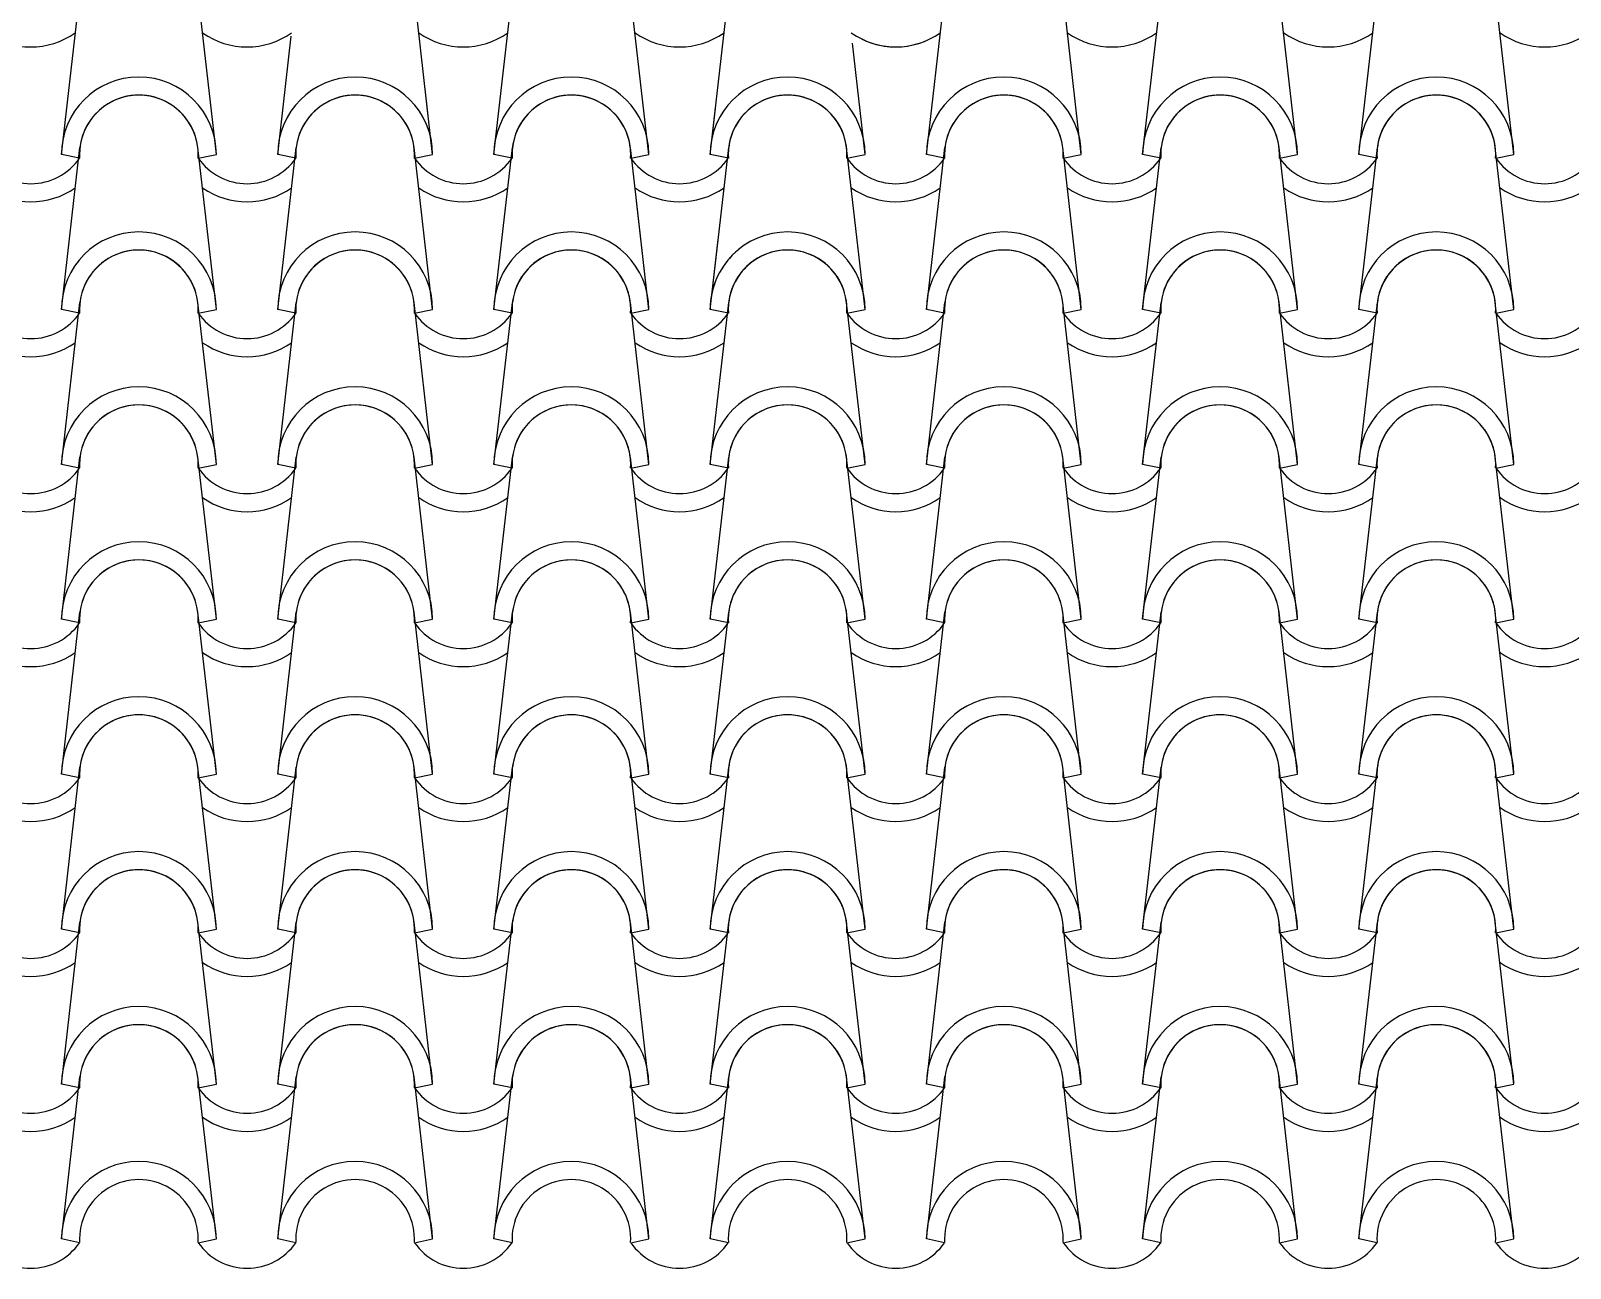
# Model space of a CAD drawing. Header units: millimetres. Extents: x -255 to 41745, y 236 to 29936.
# Drawn here: x 30796 to 32038, y 25007 to 26005 of the extents above; entities that cross this region are included whole.
import ezdxf

# ---------------------------------------------------------------- set-up
doc = ezdxf.new("R2010")
doc.units = ezdxf.units.MM
doc.layers.add('1', color=1, linetype='Continuous')

msp = doc.modelspace()

# ---------------------------------------------------------------- linework, layer by layer
at = {"layer": '1'}
for p, q in [((30820.4, 25905.6), (30835.3, 26036.3)), ((30945.4, 25905.6), (30930.5, 26036.3)), ((31119.9, 25905.6), (31105, 26036.3)), ((31119.9, 25905.6), (31105, 26036.3)), ((31169.4, 25905.6), (31184.4, 26036.3)), ((31169.4, 25905.6), (31184.4, 26036.3)), ((31294.4, 25905.6), (31279.5, 26036.3)), ((31343.9, 25905.6), (31358.9, 26036.3)), ((31518.4, 25905.6), (31532.7, 26030.7)), ((31643.4, 25905.6), (31628.5, 26036.3)), ((31692.9, 25905.6), (31707.9, 26036.3)), ((31817.9, 25905.6), (31803, 26036.3)), ((31867.4, 25905.6), (31882.4, 26036.3)), ((31992.4, 25905.6), (31977.5, 26036.3)), ((30994.9, 25905.6), (31005.8, 26001)), ((31468.9, 25905.6), (31458.7, 25995.4)), ((31119.9, 25905.6), (31115, 25949)), ((31343.9, 25905.6), (31348.2, 25942.8)), ((31169.4, 25905.6), (31171.3, 25922.2)), ((31294.4, 25905.6), (31293.2, 25916.6)), ((30820.4, 25780.6), (30835.3, 25911.3)), ((30835.1, 25902.6), (30820.4, 25905.6)), ((30835.1, 25902.6), (30820.4, 25905.6)), ((30945.4, 25780.6), (30930.5, 25911.3)), ((30930.7, 25902.6), (30945.4, 25905.6)), ((30930.7, 25902.6), (30945.4, 25905.6)), ((30994.9, 25780.6), (31009.8, 25911.3)), ((31009.6, 25902.6), (30994.9, 25905.6)), ((31009.6, 25902.6), (30994.9, 25905.6)), ((31119.9, 25780.6), (31105, 25911.3)), ((31105.3, 25902.6), (31119.9, 25905.6)), ((31105.3, 25902.6), (31119.9, 25905.6)), ((31105.3, 25902.6), (31119.9, 25905.6)), ((31105.3, 25902.6), (31119.9, 25905.6)), ((31105.3, 25902.6), (31119.9, 25905.6)), ((31105.3, 25902.6), (31119.9, 25905.6)), ((31169.4, 25780.6), (31184.4, 25911.3)), ((31184.1, 25902.6), (31169.4, 25905.6)), ((31184.1, 25902.6), (31169.4, 25905.6)), ((31184.1, 25902.6), (31169.4, 25905.6)), ((31184.1, 25902.6), (31169.4, 25905.6)), ((31184.1, 25902.6), (31169.4, 25905.6)), ((31184.1, 25902.6), (31169.4, 25905.6)), ((31294.4, 25780.6), (31279.5, 25911.3)), ((31279.8, 25902.6), (31294.4, 25905.6)), ((31279.8, 25902.6), (31294.4, 25905.6)), ((31279.8, 25902.6), (31294.4, 25905.6)), ((31279.8, 25902.6), (31294.4, 25905.6)), ((31279.8, 25902.6), (31294.4, 25905.6)), ((31343.9, 25780.6), (31358.9, 25911.3)), ((31358.6, 25902.6), (31343.9, 25905.6)), ((31358.6, 25902.6), (31343.9, 25905.6)), ((31358.6, 25902.6), (31343.9, 25905.6)), ((31358.6, 25902.6), (31343.9, 25905.6)), ((31358.6, 25902.6), (31343.9, 25905.6)), ((31468.9, 25780.6), (31454, 25911.3)), ((31454.3, 25902.6), (31468.9, 25905.6)), ((31454.3, 25902.6), (31468.9, 25905.6)), ((31518.4, 25780.6), (31533.4, 25911.3)), ((31533.1, 25902.6), (31518.4, 25905.6)), ((31533.1, 25902.6), (31518.4, 25905.6)), ((31643.4, 25780.6), (31628.5, 25911.3)), ((31628.8, 25902.6), (31643.4, 25905.6)), ((31628.8, 25902.6), (31643.4, 25905.6)), ((31692.9, 25780.6), (31707.9, 25911.3)), ((31707.6, 25902.6), (31692.9, 25905.6)), ((31707.6, 25902.6), (31692.9, 25905.6)), ((31817.9, 25780.6), (31803, 25911.3)), ((31803.3, 25902.6), (31817.9, 25905.6)), ((31803.3, 25902.6), (31817.9, 25905.6)), ((31867.4, 25780.6), (31882.4, 25911.3)), ((31882.1, 25902.6), (31867.4, 25905.6)), ((31882.1, 25902.6), (31867.4, 25905.6)), ((31992.4, 25780.6), (31977.5, 25911.3)), ((31977.8, 25902.6), (31992.4, 25905.6)), ((31977.8, 25902.6), (31992.4, 25905.6)), ((31294.4, 25780.6), (31284.4, 25868.3)), ((31343.9, 25780.6), (31350.4, 25836.9)), ((30820.4, 25655.6), (30835.3, 25786.3)), ((30835.1, 25777.6), (30820.4, 25780.6)), ((30835.1, 25777.6), (30820.4, 25780.6)), ((30945.4, 25655.6), (30930.5, 25786.3)), ((30930.7, 25777.6), (30945.4, 25780.6)), ((30930.7, 25777.6), (30945.4, 25780.6)), ((30994.9, 25655.6), (31009.8, 25786.3)), ((31009.6, 25777.6), (30994.9, 25780.6)), ((31009.6, 25777.6), (30994.9, 25780.6)), ((31119.9, 25655.6), (31105, 25786.3)), ((31105.3, 25777.6), (31119.9, 25780.6)), ((31105.3, 25777.6), (31119.9, 25780.6)), ((31169.4, 25655.6), (31184.4, 25786.3)), ((31184.1, 25777.6), (31169.4, 25780.6)), ((31184.1, 25777.6), (31169.4, 25780.6)), ((31294.4, 25655.6), (31279.5, 25786.3)), ((31294.4, 25655.6), (31279.5, 25786.3)), ((31279.8, 25777.6), (31294.4, 25780.6)), ((31279.8, 25777.6), (31294.4, 25780.6)), ((31279.8, 25777.6), (31294.4, 25780.6)), ((31279.8, 25777.6), (31294.4, 25780.6)), ((31343.9, 25655.6), (31358.9, 25786.3)), ((31343.9, 25655.6), (31358.9, 25786.3)), ((31358.6, 25777.6), (31343.9, 25780.6)), ((31358.6, 25777.6), (31343.9, 25780.6)), ((31358.6, 25777.6), (31343.9, 25780.6)), ((31358.6, 25777.6), (31343.9, 25780.6)), ((31468.9, 25655.6), (31454, 25786.3)), ((31454.3, 25777.6), (31468.9, 25780.6)), ((31454.3, 25777.6), (31468.9, 25780.6)), ((31518.4, 25655.6), (31533.4, 25786.3)), ((31533.1, 25777.6), (31518.4, 25780.6)), ((31533.1, 25777.6), (31518.4, 25780.6)), ((31643.4, 25655.6), (31628.5, 25786.3)), ((31628.8, 25777.6), (31643.4, 25780.6)), ((31628.8, 25777.6), (31643.4, 25780.6)), ((31692.9, 25655.6), (31707.9, 25786.3)), ((31707.6, 25777.6), (31692.9, 25780.6)), ((31707.6, 25777.6), (31692.9, 25780.6)), ((31817.9, 25655.6), (31803, 25786.3)), ((31803.3, 25777.6), (31817.9, 25780.6)), ((31803.3, 25777.6), (31817.9, 25780.6)), ((31867.4, 25655.6), (31882.4, 25786.3)), ((31882.1, 25777.6), (31867.4, 25780.6)), ((31882.1, 25777.6), (31867.4, 25780.6)), ((31992.4, 25655.6), (31977.5, 25786.3)), ((31977.8, 25777.6), (31992.4, 25780.6)), ((31977.8, 25777.6), (31992.4, 25780.6)), ((30820.4, 25530.6), (30835.3, 25661.3)), ((30835.1, 25652.6), (30820.4, 25655.6)), ((30835.1, 25652.6), (30820.4, 25655.6)), ((30945.4, 25530.6), (30930.5, 25661.3)), ((30930.7, 25652.6), (30945.4, 25655.6)), ((30930.7, 25652.6), (30945.4, 25655.6)), ((30994.9, 25530.6), (31009.8, 25661.3)), ((31009.6, 25652.6), (30994.9, 25655.6)), ((31009.6, 25652.6), (30994.9, 25655.6)), ((31119.9, 25530.6), (31105, 25661.3)), ((31105.3, 25652.6), (31119.9, 25655.6)), ((31105.3, 25652.6), (31119.9, 25655.6)), ((31169.4, 25530.6), (31184.4, 25661.3)), ((31184.1, 25652.6), (31169.4, 25655.6)), ((31184.1, 25652.6), (31169.4, 25655.6)), ((31294.4, 25530.6), (31279.5, 25661.3)), ((31294.4, 25530.6), (31279.5, 25661.3)), ((31279.8, 25652.6), (31294.4, 25655.6)), ((31279.8, 25652.6), (31294.4, 25655.6)), ((31279.8, 25652.6), (31294.4, 25655.6)), ((31279.8, 25652.6), (31294.4, 25655.6)), ((31343.9, 25530.6), (31358.9, 25661.3)), ((31343.9, 25530.6), (31358.9, 25661.3)), ((31358.6, 25652.6), (31343.9, 25655.6)), ((31358.6, 25652.6), (31343.9, 25655.6)), ((31358.6, 25652.6), (31343.9, 25655.6)), ((31358.6, 25652.6), (31343.9, 25655.6)), ((31468.9, 25530.6), (31454, 25661.3)), ((31454.3, 25652.6), (31468.9, 25655.6)), ((31454.3, 25652.6), (31468.9, 25655.6)), ((31518.4, 25530.6), (31533.4, 25661.3)), ((31533.1, 25652.6), (31518.4, 25655.6)), ((31533.1, 25652.6), (31518.4, 25655.6)), ((31643.4, 25530.6), (31628.5, 25661.3)), ((31628.8, 25652.6), (31643.4, 25655.6)), ((31628.8, 25652.6), (31643.4, 25655.6)), ((31692.9, 25530.6), (31707.9, 25661.3)), ((31707.6, 25652.6), (31692.9, 25655.6)), ((31707.6, 25652.6), (31692.9, 25655.6)), ((31817.9, 25530.6), (31803, 25661.3)), ((31803.3, 25652.6), (31817.9, 25655.6)), ((31803.3, 25652.6), (31817.9, 25655.6)), ((31867.4, 25530.6), (31882.4, 25661.3)), ((31882.1, 25652.6), (31867.4, 25655.6)), ((31882.1, 25652.6), (31867.4, 25655.6)), ((31992.4, 25530.6), (31977.5, 25661.3)), ((31977.8, 25652.6), (31992.4, 25655.6)), ((31977.8, 25652.6), (31992.4, 25655.6)), ((30820.4, 25405.6), (30835.3, 25536.3)), ((30835.1, 25527.6), (30820.4, 25530.6)), ((30835.1, 25527.6), (30820.4, 25530.6)), ((30945.4, 25405.6), (30930.5, 25536.3)), ((30930.7, 25527.6), (30945.4, 25530.6)), ((30930.7, 25527.6), (30945.4, 25530.6)), ((30994.9, 25405.6), (31009.8, 25536.3)), ((31009.6, 25527.6), (30994.9, 25530.6)), ((31009.6, 25527.6), (30994.9, 25530.6)), ((31119.9, 25405.6), (31105, 25536.3)), ((31105.3, 25527.6), (31119.9, 25530.6)), ((31105.3, 25527.6), (31119.9, 25530.6)), ((31169.4, 25405.6), (31184.4, 25536.3)), ((31184.1, 25527.6), (31169.4, 25530.6)), ((31184.1, 25527.6), (31169.4, 25530.6)), ((31294.4, 25405.6), (31279.5, 25536.3)), ((31294.4, 25405.6), (31279.5, 25536.3)), ((31279.8, 25527.6), (31294.4, 25530.6)), ((31279.8, 25527.6), (31294.4, 25530.6)), ((31279.8, 25527.6), (31294.4, 25530.6)), ((31279.8, 25527.6), (31294.4, 25530.6)), ((31343.9, 25405.6), (31358.9, 25536.3)), ((31343.9, 25405.6), (31358.9, 25536.3)), ((31358.6, 25527.6), (31343.9, 25530.6)), ((31358.6, 25527.6), (31343.9, 25530.6)), ((31358.6, 25527.6), (31343.9, 25530.6)), ((31358.6, 25527.6), (31343.9, 25530.6)), ((31468.9, 25405.6), (31454, 25536.3)), ((31454.3, 25527.6), (31468.9, 25530.6)), ((31454.3, 25527.6), (31468.9, 25530.6)), ((31518.4, 25405.6), (31533.4, 25536.3)), ((31533.1, 25527.6), (31518.4, 25530.6)), ((31533.1, 25527.6), (31518.4, 25530.6)), ((31643.4, 25405.6), (31628.5, 25536.3)), ((31628.8, 25527.6), (31643.4, 25530.6)), ((31628.8, 25527.6), (31643.4, 25530.6)), ((31692.9, 25405.6), (31707.9, 25536.3)), ((31707.6, 25527.6), (31692.9, 25530.6)), ((31707.6, 25527.6), (31692.9, 25530.6)), ((31817.9, 25405.6), (31803, 25536.3)), ((31803.3, 25527.6), (31817.9, 25530.6)), ((31803.3, 25527.6), (31817.9, 25530.6)), ((31867.4, 25405.6), (31882.4, 25536.3)), ((31882.1, 25527.6), (31867.4, 25530.6)), ((31882.1, 25527.6), (31867.4, 25530.6)), ((31992.4, 25405.6), (31977.5, 25536.3)), ((31977.8, 25527.6), (31992.4, 25530.6)), ((31977.8, 25527.6), (31992.4, 25530.6)), ((30820.4, 25280.6), (30835.3, 25411.3)), ((30835.1, 25402.6), (30820.4, 25405.6)), ((30835.1, 25402.6), (30820.4, 25405.6)), ((30945.4, 25280.6), (30930.5, 25411.3)), ((30930.7, 25402.6), (30945.4, 25405.6)), ((30930.7, 25402.6), (30945.4, 25405.6)), ((30994.9, 25280.6), (31009.8, 25411.3)), ((31009.6, 25402.6), (30994.9, 25405.6)), ((31009.6, 25402.6), (30994.9, 25405.6)), ((31119.9, 25280.6), (31105, 25411.3)), ((31105.3, 25402.6), (31119.9, 25405.6)), ((31105.3, 25402.6), (31119.9, 25405.6)), ((31169.4, 25280.6), (31184.4, 25411.3)), ((31184.1, 25402.6), (31169.4, 25405.6)), ((31184.1, 25402.6), (31169.4, 25405.6)), ((31294.4, 25280.6), (31279.5, 25411.3)), ((31294.4, 25280.6), (31279.5, 25411.3)), ((31279.8, 25402.6), (31294.4, 25405.6)), ((31279.8, 25402.6), (31294.4, 25405.6)), ((31279.8, 25402.6), (31294.4, 25405.6)), ((31279.8, 25402.6), (31294.4, 25405.6)), ((31343.9, 25280.6), (31358.9, 25411.3)), ((31343.9, 25280.6), (31358.9, 25411.3)), ((31358.6, 25402.6), (31343.9, 25405.6)), ((31358.6, 25402.6), (31343.9, 25405.6)), ((31358.6, 25402.6), (31343.9, 25405.6)), ((31358.6, 25402.6), (31343.9, 25405.6)), ((31468.9, 25280.6), (31454, 25411.3)), ((31454.3, 25402.6), (31468.9, 25405.6)), ((31454.3, 25402.6), (31468.9, 25405.6)), ((31518.4, 25280.6), (31533.4, 25411.3)), ((31533.1, 25402.6), (31518.4, 25405.6)), ((31533.1, 25402.6), (31518.4, 25405.6)), ((31643.4, 25280.6), (31628.5, 25411.3)), ((31628.8, 25402.6), (31643.4, 25405.6)), ((31628.8, 25402.6), (31643.4, 25405.6)), ((31692.9, 25280.6), (31707.9, 25411.3)), ((31707.6, 25402.6), (31692.9, 25405.6)), ((31707.6, 25402.6), (31692.9, 25405.6)), ((31817.9, 25280.6), (31803, 25411.3)), ((31803.3, 25402.6), (31817.9, 25405.6)), ((31803.3, 25402.6), (31817.9, 25405.6)), ((31867.4, 25280.6), (31882.4, 25411.3)), ((31882.1, 25402.6), (31867.4, 25405.6)), ((31882.1, 25402.6), (31867.4, 25405.6)), ((31992.4, 25280.6), (31977.5, 25411.3)), ((31977.8, 25402.6), (31992.4, 25405.6)), ((31977.8, 25402.6), (31992.4, 25405.6)), ((30820.4, 25155.6), (30835.3, 25286.3)), ((30835.1, 25277.6), (30820.4, 25280.6)), ((30835.1, 25277.6), (30820.4, 25280.6)), ((30945.4, 25155.6), (30930.5, 25286.3)), ((30930.7, 25277.6), (30945.4, 25280.6)), ((30930.7, 25277.6), (30945.4, 25280.6)), ((30994.9, 25155.6), (31009.8, 25286.3)), ((31009.6, 25277.6), (30994.9, 25280.6)), ((31009.6, 25277.6), (30994.9, 25280.6)), ((31119.9, 25155.6), (31105, 25286.3)), ((31105.3, 25277.6), (31119.9, 25280.6)), ((31105.3, 25277.6), (31119.9, 25280.6)), ((31169.4, 25155.6), (31184.4, 25286.3)), ((31184.1, 25277.6), (31169.4, 25280.6)), ((31184.1, 25277.6), (31169.4, 25280.6)), ((31294.4, 25155.6), (31279.5, 25286.3)), ((31294.4, 25155.6), (31279.5, 25286.3)), ((31279.8, 25277.6), (31294.4, 25280.6)), ((31279.8, 25277.6), (31294.4, 25280.6)), ((31279.8, 25277.6), (31294.4, 25280.6)), ((31279.8, 25277.6), (31294.4, 25280.6)), ((31343.9, 25155.6), (31358.9, 25286.3)), ((31343.9, 25155.6), (31358.9, 25286.3)), ((31358.6, 25277.6), (31343.9, 25280.6)), ((31358.6, 25277.6), (31343.9, 25280.6)), ((31358.6, 25277.6), (31343.9, 25280.6)), ((31358.6, 25277.6), (31343.9, 25280.6)), ((31468.9, 25155.6), (31454, 25286.3)), ((31454.3, 25277.6), (31468.9, 25280.6)), ((31454.3, 25277.6), (31468.9, 25280.6)), ((31518.4, 25155.6), (31533.4, 25286.3)), ((31533.1, 25277.6), (31518.4, 25280.6)), ((31533.1, 25277.6), (31518.4, 25280.6)), ((31643.4, 25155.6), (31628.5, 25286.3)), ((31628.8, 25277.6), (31643.4, 25280.6)), ((31628.8, 25277.6), (31643.4, 25280.6)), ((31692.9, 25155.6), (31707.9, 25286.3)), ((31707.6, 25277.6), (31692.9, 25280.6)), ((31707.6, 25277.6), (31692.9, 25280.6)), ((31817.9, 25155.6), (31803, 25286.3)), ((31803.3, 25277.6), (31817.9, 25280.6)), ((31803.3, 25277.6), (31817.9, 25280.6)), ((31867.4, 25155.6), (31882.4, 25286.3)), ((31882.1, 25277.6), (31867.4, 25280.6)), ((31882.1, 25277.6), (31867.4, 25280.6)), ((31992.4, 25155.6), (31977.5, 25286.3)), ((31977.8, 25277.6), (31992.4, 25280.6)), ((31977.8, 25277.6), (31992.4, 25280.6)), ((30820.4, 25030.6), (30835.3, 25161.3)), ((30945.4, 25030.6), (30930.5, 25161.3)), ((30994.9, 25030.6), (31009.8, 25161.3)), ((31119.9, 25030.6), (31105, 25161.3)), ((31169.4, 25030.6), (31184.4, 25161.3)), ((31294.4, 25030.6), (31279.5, 25161.3)), ((31294.4, 25030.6), (31279.5, 25161.3)), ((31343.9, 25030.6), (31358.9, 25161.3)), ((31343.9, 25030.6), (31358.9, 25161.3)), ((31468.9, 25030.6), (31454, 25161.3)), ((31518.4, 25030.6), (31533.4, 25161.3)), ((31643.4, 25030.6), (31628.5, 25161.3)), ((31692.9, 25030.6), (31707.9, 25161.3)), ((31817.9, 25030.6), (31803, 25161.3)), ((31867.4, 25030.6), (31882.4, 25161.3)), ((31992.4, 25030.6), (31977.5, 25161.3)), ((30835.1, 25152.6), (30820.4, 25155.6)), ((30835.1, 25152.6), (30820.4, 25155.6)), ((30930.7, 25152.6), (30945.4, 25155.6)), ((30930.7, 25152.6), (30945.4, 25155.6)), ((31009.6, 25152.6), (30994.9, 25155.6)), ((31009.6, 25152.6), (30994.9, 25155.6)), ((31105.3, 25152.6), (31119.9, 25155.6)), ((31105.3, 25152.6), (31119.9, 25155.6)), ((31184.1, 25152.6), (31169.4, 25155.6)), ((31184.1, 25152.6), (31169.4, 25155.6)), ((31279.8, 25152.6), (31294.4, 25155.6)), ((31279.8, 25152.6), (31294.4, 25155.6)), ((31279.8, 25152.6), (31294.4, 25155.6)), ((31279.8, 25152.6), (31294.4, 25155.6)), ((31358.6, 25152.6), (31343.9, 25155.6)), ((31358.6, 25152.6), (31343.9, 25155.6)), ((31358.6, 25152.6), (31343.9, 25155.6)), ((31358.6, 25152.6), (31343.9, 25155.6)), ((31454.3, 25152.6), (31468.9, 25155.6)), ((31454.3, 25152.6), (31468.9, 25155.6)), ((31533.1, 25152.6), (31518.4, 25155.6)), ((31533.1, 25152.6), (31518.4, 25155.6)), ((31628.8, 25152.6), (31643.4, 25155.6)), ((31628.8, 25152.6), (31643.4, 25155.6)), ((31707.6, 25152.6), (31692.9, 25155.6)), ((31707.6, 25152.6), (31692.9, 25155.6)), ((31803.3, 25152.6), (31817.9, 25155.6)), ((31803.3, 25152.6), (31817.9, 25155.6)), ((31882.1, 25152.6), (31867.4, 25155.6)), ((31882.1, 25152.6), (31867.4, 25155.6)), ((31977.8, 25152.6), (31992.4, 25155.6)), ((31977.8, 25152.6), (31992.4, 25155.6)), ((30835.1, 25027.6), (30820.4, 25030.6)), ((30930.7, 25027.6), (30945.4, 25030.6)), ((31009.6, 25027.6), (30994.9, 25030.6)), ((31105.3, 25027.6), (31119.9, 25030.6)), ((31184.1, 25027.6), (31169.4, 25030.6)), ((31279.8, 25027.6), (31294.4, 25030.6)), ((31279.8, 25027.6), (31294.4, 25030.6)), ((31358.6, 25027.6), (31343.9, 25030.6)), ((31358.6, 25027.6), (31343.9, 25030.6)), ((31454.3, 25027.6), (31468.9, 25030.6)), ((31533.1, 25027.6), (31518.4, 25030.6)), ((31628.8, 25027.6), (31643.4, 25030.6)), ((31707.6, 25027.6), (31692.9, 25030.6)), ((31803.3, 25027.6), (31817.9, 25030.6)), ((31882.1, 25027.6), (31867.4, 25030.6)), ((31977.8, 25027.6), (31992.4, 25030.6))]:
    msp.add_line(p, q, dxfattribs=at)
for centre, radius, start, end in [((30795.7, 26054.9), 62.5, 234.9308, 305.0692), ((30795.7, 26054.9), 62.5, 234.9308, 305.0692), ((30970.2, 26054.9), 62.5, 234.9308, 305.0692), ((30970.2, 26054.9), 62.5, 234.9308, 305.0692), ((30970.2, 26054.9), 62.5, 234.9308, 305.0692), ((31144.7, 26054.9), 62.5, 234.9308, 305.0692), ((31144.7, 26054.9), 62.5, 234.9308, 305.0692), ((31144.7, 26054.9), 62.5, 234.9308, 305.0692), ((31144.7, 26054.9), 62.5, 234.9308, 305.0692), ((31319.2, 26054.9), 62.5, 234.9308, 305.0692), ((31319.2, 26054.9), 62.5, 234.9308, 305.0692), ((31319.2, 26054.9), 62.5, 234.9308, 305.0692), ((31319.2, 26054.9), 62.5, 234.9308, 305.0692), ((31493.7, 26054.9), 62.5, 234.9308, 305.0692), ((31493.7, 26054.9), 62.5, 234.9308, 305.0692), ((31493.7, 26054.9), 62.5, 243.6362, 305.0692), ((31668.2, 26054.9), 62.5, 234.9308, 305.0692), ((31668.2, 26054.9), 62.5, 234.9308, 305.0692), ((31668.2, 26054.9), 62.5, 234.9308, 305.0692), ((31842.7, 26054.9), 62.5, 234.9308, 305.0692), ((31842.7, 26054.9), 62.5, 234.9308, 305.0692), ((31842.7, 26054.9), 62.5, 234.9308, 305.0692), ((32017.3, 26054.9), 62.5, 234.9308, 305.0692), ((32017.3, 26054.9), 62.5, 234.9308, 305.0692), ((32017.3, 26054.9), 62.5, 234.9308, 305.0692), ((30882.9, 25905.6), 62.5, 0, 180), ((30882.9, 25905.6), 62.5, 0, 180), ((31057.4, 25905.6), 62.5, 0, 180), ((31057.4, 25905.6), 62.5, 0, 180), ((31231.9, 25905.6), 62.5, 0, 180), ((31231.9, 25905.6), 62.5, 0, 180), ((31231.9, 25905.6), 62.5, 0, 180), ((31406.4, 25905.6), 62.5, 0, 180), ((31406.4, 25905.6), 62.5, 0, 180), ((31580.9, 25905.6), 62.5, 0, 180), ((31580.9, 25905.6), 62.5, 0, 180), ((31755.4, 25905.6), 62.5, 0, 180), ((31755.4, 25905.6), 62.5, 0, 180), ((31929.9, 25905.6), 62.5, 0, 180), ((31929.9, 25905.6), 62.5, 0, 180), ((30882.9, 25905.6), 47.9, 356.4887, 183.5113), ((30882.9, 25905.6), 47.9, 356.4887, 183.5113), ((30882.9, 25905.6), 47.9, 6.838, 173.162), ((31057.4, 25905.6), 47.9, 356.4887, 183.5113), ((31057.4, 25905.6), 47.9, 356.4887, 183.5113), ((31057.4, 25905.6), 47.9, 6.838, 173.162), ((31231.9, 25905.6), 47.9, 356.4887, 183.5113), ((31231.9, 25905.6), 47.9, 356.4887, 183.5113), ((31231.9, 25905.6), 47.9, 356.4887, 183.5113), ((31231.9, 25905.6), 47.9, 6.838, 173.162), ((31406.4, 25905.6), 47.9, 356.4887, 183.5113), ((31406.4, 25905.6), 47.9, 356.4887, 183.5113), ((31406.4, 25905.6), 47.9, 6.838, 173.162), ((31580.9, 25905.6), 47.9, 356.4887, 183.5113), ((31580.9, 25905.6), 47.9, 356.4887, 183.5113), ((31580.9, 25905.6), 47.9, 6.838, 173.162), ((31755.4, 25905.6), 47.9, 356.4887, 183.5113), ((31755.4, 25905.6), 47.9, 356.4887, 183.5113), ((31755.4, 25905.6), 47.9, 6.838, 173.162), ((31929.9, 25905.6), 47.9, 356.4887, 183.5113), ((31929.9, 25905.6), 47.9, 356.4887, 183.5113), ((31929.9, 25905.6), 47.9, 6.838, 173.162), ((31231.9, 25905.6), 62.5, 164.7346, 180), ((31231.9, 25905.6), 62.5, 164.7346, 180), ((31231.9, 25905.6), 47.9, 167.8903, 183.5113), ((31231.9, 25905.6), 47.9, 167.8903, 183.5113), ((31231.9, 25905.6), 47.9, 167.8903, 173.162), ((31231.9, 25905.6), 62.5, 0, 10.3131), ((31231.9, 25905.6), 62.5, 0, 10.3131), ((30795.7, 25929.9), 47.9, 214.756, 325.244), ((30795.7, 25929.9), 47.9, 214.756, 325.244), ((30970.2, 25929.9), 47.9, 214.756, 325.244), ((30970.2, 25929.9), 47.9, 214.756, 325.244), ((31144.7, 25929.9), 47.9, 214.756, 325.244), ((31144.7, 25929.9), 47.9, 214.756, 325.244), ((31144.7, 25929.9), 47.9, 214.756, 325.244), ((31144.7, 25929.9), 47.9, 214.756, 325.244), ((31144.7, 25929.9), 47.9, 214.756, 325.244), ((31144.7, 25929.9), 47.9, 214.756, 325.244), ((31231.9, 25905.6), 47.9, 356.4887, 5.5304), ((31231.9, 25905.6), 47.9, 356.4887, 5.5304), ((31319.2, 25929.9), 47.9, 214.756, 325.244), ((31319.2, 25929.9), 47.9, 214.756, 325.244), ((31319.2, 25929.9), 47.9, 214.756, 325.244), ((31319.2, 25929.9), 47.9, 214.756, 325.244), ((31319.2, 25929.9), 47.9, 214.756, 325.244), ((31493.7, 25929.9), 47.9, 214.756, 325.244), ((31493.7, 25929.9), 47.9, 214.756, 325.244), ((31668.2, 25929.9), 47.9, 214.756, 325.244), ((31668.2, 25929.9), 47.9, 214.756, 325.244), ((31842.7, 25929.9), 47.9, 214.756, 325.244), ((31842.7, 25929.9), 47.9, 214.756, 325.244), ((32017.3, 25929.9), 47.9, 214.756, 325.244), ((32017.3, 25929.9), 47.9, 214.756, 325.244), ((30795.7, 25929.9), 62.5, 234.9308, 305.0692), ((30970.2, 25929.9), 62.5, 234.9308, 305.0692), ((31144.7, 25929.9), 62.5, 234.9308, 305.0692), ((31144.7, 25929.9), 62.5, 234.9308, 305.0692), ((31319.2, 25929.9), 62.5, 234.9308, 305.0692), ((31319.2, 25929.9), 62.5, 234.9308, 305.0692), ((31493.7, 25929.9), 62.5, 234.9308, 305.0692), ((31668.2, 25929.9), 62.5, 234.9308, 305.0692), ((31842.7, 25929.9), 62.5, 234.9308, 305.0692), ((32017.3, 25929.9), 62.5, 234.9308, 305.0692), ((30882.9, 25780.6), 62.5, 0, 180), ((30882.9, 25780.6), 62.5, 0, 180), ((31057.4, 25780.6), 62.5, 0, 180), ((31057.4, 25780.6), 62.5, 0, 180), ((31231.9, 25780.6), 62.5, 0, 180), ((31231.9, 25780.6), 62.5, 0, 180), ((31406.4, 25780.6), 62.5, 0, 180), ((31406.4, 25780.6), 62.5, 0, 180), ((31580.9, 25780.6), 62.5, 0, 180), ((31580.9, 25780.6), 62.5, 0, 180), ((31755.4, 25780.6), 62.5, 0, 180), ((31755.4, 25780.6), 62.5, 0, 180), ((31929.9, 25780.6), 62.5, 0, 180), ((31929.9, 25780.6), 62.5, 0, 180), ((30882.9, 25780.6), 47.9, 356.4887, 183.5113), ((30882.9, 25780.6), 47.9, 356.4887, 183.5113), ((30882.9, 25780.6), 47.9, 6.838, 173.162), ((31057.4, 25780.6), 47.9, 356.4887, 183.5113), ((31057.4, 25780.6), 47.9, 356.4887, 183.5113), ((31057.4, 25780.6), 47.9, 6.838, 173.162), ((31231.9, 25780.6), 47.9, 356.4887, 183.5113), ((31231.9, 25780.6), 47.9, 356.4887, 183.5113), ((31231.9, 25780.6), 47.9, 6.838, 173.162), ((31406.4, 25780.6), 62.5, 129.1971, 180), ((31406.4, 25780.6), 62.5, 129.1971, 180), ((31406.4, 25780.6), 47.9, 356.4887, 183.5113), ((31406.4, 25780.6), 47.9, 356.4887, 183.5113), ((31406.4, 25780.6), 47.9, 6.838, 173.162), ((31580.9, 25780.6), 47.9, 356.4887, 183.5113), ((31580.9, 25780.6), 47.9, 356.4887, 183.5113), ((31580.9, 25780.6), 47.9, 6.838, 173.162), ((31755.4, 25780.6), 47.9, 356.4887, 183.5113), ((31755.4, 25780.6), 47.9, 356.4887, 183.5113), ((31755.4, 25780.6), 47.9, 6.838, 173.162), ((31929.9, 25780.6), 47.9, 356.4887, 183.5113), ((31929.9, 25780.6), 47.9, 356.4887, 183.5113), ((31929.9, 25780.6), 47.9, 6.838, 173.162), ((31406.4, 25780.6), 47.9, 120.6048, 183.5113), ((31406.4, 25780.6), 47.9, 120.6048, 183.5113), ((31406.4, 25780.6), 47.9, 120.6048, 173.162), ((30795.7, 25804.9), 47.9, 214.756, 325.244), ((30795.7, 25804.9), 47.9, 214.756, 325.244), ((30970.2, 25804.9), 47.9, 214.756, 325.244), ((30970.2, 25804.9), 47.9, 214.756, 325.244), ((31144.7, 25804.9), 47.9, 214.756, 325.244), ((31144.7, 25804.9), 47.9, 214.756, 325.244), ((31319.2, 25804.9), 47.9, 214.756, 325.244), ((31319.2, 25804.9), 47.9, 214.756, 325.244), ((31319.2, 25804.9), 47.9, 214.756, 325.244), ((31319.2, 25804.9), 47.9, 214.756, 325.244), ((31493.7, 25804.9), 47.9, 214.756, 325.244), ((31493.7, 25804.9), 47.9, 214.756, 325.244), ((31668.2, 25804.9), 47.9, 214.756, 325.244), ((31668.2, 25804.9), 47.9, 214.756, 325.244), ((31842.7, 25804.9), 47.9, 214.756, 325.244), ((31842.7, 25804.9), 47.9, 214.756, 325.244), ((32017.3, 25804.9), 47.9, 214.756, 325.244), ((32017.3, 25804.9), 47.9, 214.756, 325.244), ((30795.7, 25804.9), 62.5, 234.9308, 305.0692), ((30970.2, 25804.9), 62.5, 234.9308, 305.0692), ((31144.7, 25804.9), 62.5, 234.9308, 305.0692), ((31319.2, 25804.9), 62.5, 234.9308, 305.0692), ((31319.2, 25804.9), 62.5, 234.9308, 305.0692), ((31493.7, 25804.9), 62.5, 234.9308, 305.0692), ((31668.2, 25804.9), 62.5, 234.9308, 305.0692), ((31842.7, 25804.9), 62.5, 234.9308, 305.0692), ((32017.3, 25804.9), 62.5, 234.9308, 305.0692), ((30882.9, 25655.6), 62.5, 0, 180), ((30882.9, 25655.6), 62.5, 0, 180), ((31057.4, 25655.6), 62.5, 0, 180), ((31057.4, 25655.6), 62.5, 0, 180), ((31231.9, 25655.6), 62.5, 0, 180), ((31231.9, 25655.6), 62.5, 0, 180), ((31406.4, 25655.6), 62.5, 0, 180), ((31406.4, 25655.6), 62.5, 0, 180), ((31580.9, 25655.6), 62.5, 0, 180), ((31580.9, 25655.6), 62.5, 0, 180), ((31755.4, 25655.6), 62.5, 0, 180), ((31755.4, 25655.6), 62.5, 0, 180), ((31929.9, 25655.6), 62.5, 0, 180), ((31929.9, 25655.6), 62.5, 0, 180), ((30882.9, 25655.6), 47.9, 356.4887, 183.5113), ((30882.9, 25655.6), 47.9, 356.4887, 183.5113), ((30882.9, 25655.6), 47.9, 6.838, 173.162), ((31057.4, 25655.6), 47.9, 356.4887, 183.5113), ((31057.4, 25655.6), 47.9, 356.4887, 183.5113), ((31057.4, 25655.6), 47.9, 6.838, 173.162), ((31231.9, 25655.6), 47.9, 356.4887, 183.5113), ((31231.9, 25655.6), 47.9, 356.4887, 183.5113), ((31231.9, 25655.6), 47.9, 6.838, 173.162), ((31406.4, 25655.6), 47.9, 356.4887, 183.5113), ((31406.4, 25655.6), 47.9, 356.4887, 183.5113), ((31406.4, 25655.6), 47.9, 6.838, 173.162), ((31580.9, 25655.6), 47.9, 356.4887, 183.5113), ((31580.9, 25655.6), 47.9, 356.4887, 183.5113), ((31580.9, 25655.6), 47.9, 6.838, 173.162), ((31755.4, 25655.6), 47.9, 356.4887, 183.5113), ((31755.4, 25655.6), 47.9, 356.4887, 183.5113), ((31755.4, 25655.6), 47.9, 6.838, 173.162), ((31929.9, 25655.6), 47.9, 356.4887, 183.5113), ((31929.9, 25655.6), 47.9, 356.4887, 183.5113), ((31929.9, 25655.6), 47.9, 6.838, 173.162), ((30795.7, 25679.9), 47.9, 214.756, 325.244), ((30795.7, 25679.9), 47.9, 214.756, 325.244), ((30970.2, 25679.9), 47.9, 214.756, 325.244), ((30970.2, 25679.9), 47.9, 214.756, 325.244), ((31144.7, 25679.9), 47.9, 214.756, 325.244), ((31144.7, 25679.9), 47.9, 214.756, 325.244), ((31319.2, 25679.9), 47.9, 214.756, 325.244), ((31319.2, 25679.9), 47.9, 214.756, 325.244), ((31319.2, 25679.9), 47.9, 214.756, 325.244), ((31319.2, 25679.9), 47.9, 214.756, 325.244), ((31493.7, 25679.9), 47.9, 214.756, 325.244), ((31493.7, 25679.9), 47.9, 214.756, 325.244), ((31668.2, 25679.9), 47.9, 214.756, 325.244), ((31668.2, 25679.9), 47.9, 214.756, 325.244), ((31842.7, 25679.9), 47.9, 214.756, 325.244), ((31842.7, 25679.9), 47.9, 214.756, 325.244), ((32017.3, 25679.9), 47.9, 214.756, 325.244), ((32017.3, 25679.9), 47.9, 214.756, 325.244), ((30795.7, 25679.9), 62.5, 234.9308, 305.0692), ((30970.2, 25679.9), 62.5, 234.9308, 305.0692), ((31144.7, 25679.9), 62.5, 234.9308, 305.0692), ((31319.2, 25679.9), 62.5, 234.9308, 305.0692), ((31319.2, 25679.9), 62.5, 234.9308, 305.0692), ((31493.7, 25679.9), 62.5, 234.9308, 305.0692), ((31668.2, 25679.9), 62.5, 234.9308, 305.0692), ((31842.7, 25679.9), 62.5, 234.9308, 305.0692), ((32017.3, 25679.9), 62.5, 234.9308, 305.0692), ((30882.9, 25530.6), 62.5, 0, 180), ((30882.9, 25530.6), 62.5, 0, 180), ((31057.4, 25530.6), 62.5, 0, 180), ((31057.4, 25530.6), 62.5, 0, 180), ((31231.9, 25530.6), 62.5, 0, 180), ((31231.9, 25530.6), 62.5, 0, 180), ((31406.4, 25530.6), 62.5, 0, 180), ((31406.4, 25530.6), 62.5, 0, 180), ((31580.9, 25530.6), 62.5, 0, 180), ((31580.9, 25530.6), 62.5, 0, 180), ((31755.4, 25530.6), 62.5, 0, 180), ((31755.4, 25530.6), 62.5, 0, 180), ((31929.9, 25530.6), 62.5, 0, 180), ((31929.9, 25530.6), 62.5, 0, 180), ((30882.9, 25530.6), 47.9, 356.4887, 183.5113), ((30882.9, 25530.6), 47.9, 356.4887, 183.5113), ((30882.9, 25530.6), 47.9, 6.838, 173.162), ((31057.4, 25530.6), 47.9, 356.4887, 183.5113), ((31057.4, 25530.6), 47.9, 356.4887, 183.5113), ((31057.4, 25530.6), 47.9, 6.838, 173.162), ((31231.9, 25530.6), 47.9, 356.4887, 183.5113), ((31231.9, 25530.6), 47.9, 356.4887, 183.5113), ((31231.9, 25530.6), 47.9, 6.838, 173.162), ((31406.4, 25530.6), 47.9, 356.4887, 183.5113), ((31406.4, 25530.6), 47.9, 356.4887, 183.5113), ((31406.4, 25530.6), 47.9, 6.838, 173.162), ((31580.9, 25530.6), 47.9, 356.4887, 183.5113), ((31580.9, 25530.6), 47.9, 356.4887, 183.5113), ((31580.9, 25530.6), 47.9, 6.838, 173.162), ((31755.4, 25530.6), 47.9, 356.4887, 183.5113), ((31755.4, 25530.6), 47.9, 356.4887, 183.5113), ((31755.4, 25530.6), 47.9, 6.838, 173.162), ((31929.9, 25530.6), 47.9, 356.4887, 183.5113), ((31929.9, 25530.6), 47.9, 356.4887, 183.5113), ((31929.9, 25530.6), 47.9, 6.838, 173.162), ((30795.7, 25554.9), 47.9, 214.756, 325.244), ((30795.7, 25554.9), 47.9, 214.756, 325.244), ((30970.2, 25554.9), 47.9, 214.756, 325.244), ((30970.2, 25554.9), 47.9, 214.756, 325.244), ((31144.7, 25554.9), 47.9, 214.756, 325.244), ((31144.7, 25554.9), 47.9, 214.756, 325.244), ((31319.2, 25554.9), 47.9, 214.756, 325.244), ((31319.2, 25554.9), 47.9, 214.756, 325.244), ((31319.2, 25554.9), 47.9, 214.756, 325.244), ((31319.2, 25554.9), 47.9, 214.756, 325.244), ((31493.7, 25554.9), 47.9, 214.756, 325.244), ((31493.7, 25554.9), 47.9, 214.756, 325.244), ((31668.2, 25554.9), 47.9, 214.756, 325.244), ((31668.2, 25554.9), 47.9, 214.756, 325.244), ((31842.7, 25554.9), 47.9, 214.756, 325.244), ((31842.7, 25554.9), 47.9, 214.756, 325.244), ((32017.3, 25554.9), 47.9, 214.756, 325.244), ((32017.3, 25554.9), 47.9, 214.756, 325.244), ((30795.7, 25554.9), 62.5, 234.9308, 305.0692), ((30970.2, 25554.9), 62.5, 234.9308, 305.0692), ((31144.7, 25554.9), 62.5, 234.9308, 305.0692), ((31319.2, 25554.9), 62.5, 234.9308, 305.0692), ((31319.2, 25554.9), 62.5, 234.9308, 305.0692), ((31493.7, 25554.9), 62.5, 234.9308, 305.0692), ((31668.2, 25554.9), 62.5, 234.9308, 305.0692), ((31842.7, 25554.9), 62.5, 234.9308, 305.0692), ((32017.3, 25554.9), 62.5, 234.9308, 305.0692), ((30882.9, 25405.6), 62.5, 0, 180), ((30882.9, 25405.6), 62.5, 0, 180), ((31057.4, 25405.6), 62.5, 0, 180), ((31057.4, 25405.6), 62.5, 0, 180), ((31231.9, 25405.6), 62.5, 0, 180), ((31231.9, 25405.6), 62.5, 0, 180), ((31406.4, 25405.6), 62.5, 0, 180), ((31406.4, 25405.6), 62.5, 0, 180), ((31580.9, 25405.6), 62.5, 0, 180), ((31580.9, 25405.6), 62.5, 0, 180), ((31755.4, 25405.6), 62.5, 0, 180), ((31755.4, 25405.6), 62.5, 0, 180), ((31929.9, 25405.6), 62.5, 0, 180), ((31929.9, 25405.6), 62.5, 0, 180), ((30882.9, 25405.6), 47.9, 356.4887, 183.5113), ((30882.9, 25405.6), 47.9, 356.4887, 183.5113), ((30882.9, 25405.6), 47.9, 6.838, 173.162), ((31057.4, 25405.6), 47.9, 356.4887, 183.5113), ((31057.4, 25405.6), 47.9, 356.4887, 183.5113), ((31057.4, 25405.6), 47.9, 6.838, 173.162), ((31231.9, 25405.6), 47.9, 356.4887, 183.5113), ((31231.9, 25405.6), 47.9, 356.4887, 183.5113), ((31231.9, 25405.6), 47.9, 6.838, 173.162), ((31406.4, 25405.6), 47.9, 356.4887, 183.5113), ((31406.4, 25405.6), 47.9, 356.4887, 183.5113), ((31406.4, 25405.6), 47.9, 6.838, 173.162), ((31580.9, 25405.6), 47.9, 356.4887, 183.5113), ((31580.9, 25405.6), 47.9, 356.4887, 183.5113), ((31580.9, 25405.6), 47.9, 6.838, 173.162), ((31755.4, 25405.6), 47.9, 356.4887, 183.5113), ((31755.4, 25405.6), 47.9, 356.4887, 183.5113), ((31755.4, 25405.6), 47.9, 6.838, 173.162), ((31929.9, 25405.6), 47.9, 356.4887, 183.5113), ((31929.9, 25405.6), 47.9, 356.4887, 183.5113), ((31929.9, 25405.6), 47.9, 6.838, 173.162), ((30795.7, 25429.9), 47.9, 214.756, 325.244), ((30795.7, 25429.9), 47.9, 214.756, 325.244), ((30970.2, 25429.9), 47.9, 214.756, 325.244), ((30970.2, 25429.9), 47.9, 214.756, 325.244), ((31144.7, 25429.9), 47.9, 214.756, 325.244), ((31144.7, 25429.9), 47.9, 214.756, 325.244), ((31319.2, 25429.9), 47.9, 214.756, 325.244), ((31319.2, 25429.9), 47.9, 214.756, 325.244), ((31319.2, 25429.9), 47.9, 214.756, 325.244), ((31319.2, 25429.9), 47.9, 214.756, 325.244), ((31493.7, 25429.9), 47.9, 214.756, 325.244), ((31493.7, 25429.9), 47.9, 214.756, 325.244), ((31668.2, 25429.9), 47.9, 214.756, 325.244), ((31668.2, 25429.9), 47.9, 214.756, 325.244), ((31842.7, 25429.9), 47.9, 214.756, 325.244), ((31842.7, 25429.9), 47.9, 214.756, 325.244), ((32017.3, 25429.9), 47.9, 214.756, 325.244), ((32017.3, 25429.9), 47.9, 214.756, 325.244), ((30795.7, 25429.9), 62.5, 234.9308, 305.0692), ((30970.2, 25429.9), 62.5, 234.9308, 305.0692), ((31144.7, 25429.9), 62.5, 234.9308, 305.0692), ((31319.2, 25429.9), 62.5, 234.9308, 305.0692), ((31319.2, 25429.9), 62.5, 234.9308, 305.0692), ((31493.7, 25429.9), 62.5, 234.9308, 305.0692), ((31668.2, 25429.9), 62.5, 234.9308, 305.0692), ((31842.7, 25429.9), 62.5, 234.9308, 305.0692), ((32017.3, 25429.9), 62.5, 234.9308, 305.0692), ((30882.9, 25280.6), 62.5, 0, 180), ((30882.9, 25280.6), 62.5, 0, 180), ((31057.4, 25280.6), 62.5, 0, 180), ((31057.4, 25280.6), 62.5, 0, 180), ((31231.9, 25280.6), 62.5, 0, 180), ((31231.9, 25280.6), 62.5, 0, 180), ((31406.4, 25280.6), 62.5, 0, 180), ((31406.4, 25280.6), 62.5, 0, 180), ((31580.9, 25280.6), 62.5, 0, 180), ((31580.9, 25280.6), 62.5, 0, 180), ((31755.4, 25280.6), 62.5, 0, 180), ((31755.4, 25280.6), 62.5, 0, 180), ((31929.9, 25280.6), 62.5, 0, 180), ((31929.9, 25280.6), 62.5, 0, 180), ((30882.9, 25280.6), 47.9, 356.4887, 183.5113), ((30882.9, 25280.6), 47.9, 356.4887, 183.5113), ((30882.9, 25280.6), 47.9, 6.838, 173.162), ((31057.4, 25280.6), 47.9, 356.4887, 183.5113), ((31057.4, 25280.6), 47.9, 356.4887, 183.5113), ((31057.4, 25280.6), 47.9, 6.838, 173.162), ((31231.9, 25280.6), 47.9, 356.4887, 183.5113), ((31231.9, 25280.6), 47.9, 356.4887, 183.5113), ((31231.9, 25280.6), 47.9, 6.838, 173.162), ((31406.4, 25280.6), 47.9, 356.4887, 183.5113), ((31406.4, 25280.6), 47.9, 356.4887, 183.5113), ((31406.4, 25280.6), 47.9, 6.838, 173.162), ((31580.9, 25280.6), 47.9, 356.4887, 183.5113), ((31580.9, 25280.6), 47.9, 356.4887, 183.5113), ((31580.9, 25280.6), 47.9, 6.838, 173.162), ((31755.4, 25280.6), 47.9, 356.4887, 183.5113), ((31755.4, 25280.6), 47.9, 356.4887, 183.5113), ((31755.4, 25280.6), 47.9, 6.838, 173.162), ((31929.9, 25280.6), 47.9, 356.4887, 183.5113), ((31929.9, 25280.6), 47.9, 356.4887, 183.5113), ((31929.9, 25280.6), 47.9, 6.838, 173.162), ((30795.7, 25304.9), 47.9, 214.756, 325.244), ((30795.7, 25304.9), 47.9, 214.756, 325.244), ((30970.2, 25304.9), 47.9, 214.756, 325.244), ((30970.2, 25304.9), 47.9, 214.756, 325.244), ((31144.7, 25304.9), 47.9, 214.756, 325.244), ((31144.7, 25304.9), 47.9, 214.756, 325.244), ((31319.2, 25304.9), 47.9, 214.756, 325.244), ((31319.2, 25304.9), 47.9, 214.756, 325.244), ((31319.2, 25304.9), 47.9, 214.756, 325.244), ((31319.2, 25304.9), 47.9, 214.756, 325.244), ((31493.7, 25304.9), 47.9, 214.756, 325.244), ((31493.7, 25304.9), 47.9, 214.756, 325.244), ((31668.2, 25304.9), 47.9, 214.756, 325.244), ((31668.2, 25304.9), 47.9, 214.756, 325.244), ((31842.7, 25304.9), 47.9, 214.756, 325.244), ((31842.7, 25304.9), 47.9, 214.756, 325.244), ((32017.3, 25304.9), 47.9, 214.756, 325.244), ((32017.3, 25304.9), 47.9, 214.756, 325.244), ((30795.7, 25304.9), 62.5, 234.9308, 305.0692), ((30970.2, 25304.9), 62.5, 234.9308, 305.0692), ((31144.7, 25304.9), 62.5, 234.9308, 305.0692), ((31319.2, 25304.9), 62.5, 234.9308, 305.0692), ((31319.2, 25304.9), 62.5, 234.9308, 305.0692), ((31493.7, 25304.9), 62.5, 234.9308, 305.0692), ((31668.2, 25304.9), 62.5, 234.9308, 305.0692), ((31842.7, 25304.9), 62.5, 234.9308, 305.0692), ((32017.3, 25304.9), 62.5, 234.9308, 305.0692), ((30882.9, 25155.6), 62.5, 0, 180), ((30882.9, 25155.6), 62.5, 0, 180), ((31057.4, 25155.6), 62.5, 0, 180), ((31057.4, 25155.6), 62.5, 0, 180), ((31231.9, 25155.6), 62.5, 0, 180), ((31231.9, 25155.6), 62.5, 0, 180), ((31406.4, 25155.6), 62.5, 0, 180), ((31406.4, 25155.6), 62.5, 0, 180), ((31580.9, 25155.6), 62.5, 0, 180), ((31580.9, 25155.6), 62.5, 0, 180), ((31755.4, 25155.6), 62.5, 0, 180), ((31755.4, 25155.6), 62.5, 0, 180), ((31929.9, 25155.6), 62.5, 0, 180), ((31929.9, 25155.6), 62.5, 0, 180), ((30882.9, 25155.6), 47.9, 356.4887, 183.5113), ((30882.9, 25155.6), 47.9, 356.4887, 183.5113), ((30882.9, 25155.6), 47.9, 6.838, 173.162), ((31057.4, 25155.6), 47.9, 356.4887, 183.5113), ((31057.4, 25155.6), 47.9, 356.4887, 183.5113), ((31057.4, 25155.6), 47.9, 6.838, 173.162), ((31231.9, 25155.6), 47.9, 356.4887, 183.5113), ((31231.9, 25155.6), 47.9, 356.4887, 183.5113), ((31231.9, 25155.6), 47.9, 6.838, 173.162), ((31406.4, 25155.6), 47.9, 356.4887, 183.5113), ((31406.4, 25155.6), 47.9, 356.4887, 183.5113), ((31406.4, 25155.6), 47.9, 6.838, 173.162), ((31580.9, 25155.6), 47.9, 356.4887, 183.5113), ((31580.9, 25155.6), 47.9, 356.4887, 183.5113), ((31580.9, 25155.6), 47.9, 6.838, 173.162), ((31755.4, 25155.6), 47.9, 356.4887, 183.5113), ((31755.4, 25155.6), 47.9, 356.4887, 183.5113), ((31755.4, 25155.6), 47.9, 6.838, 173.162), ((31929.9, 25155.6), 47.9, 356.4887, 183.5113), ((31929.9, 25155.6), 47.9, 356.4887, 183.5113), ((31929.9, 25155.6), 47.9, 6.838, 173.162), ((30795.7, 25179.9), 47.9, 214.756, 325.244), ((30795.7, 25179.9), 47.9, 214.756, 325.244), ((30970.2, 25179.9), 47.9, 214.756, 325.244), ((30970.2, 25179.9), 47.9, 214.756, 325.244), ((31144.7, 25179.9), 47.9, 214.756, 325.244), ((31144.7, 25179.9), 47.9, 214.756, 325.244), ((31319.2, 25179.9), 47.9, 214.756, 325.244), ((31319.2, 25179.9), 47.9, 214.756, 325.244), ((31319.2, 25179.9), 47.9, 214.756, 325.244), ((31319.2, 25179.9), 47.9, 214.756, 325.244), ((31493.7, 25179.9), 47.9, 214.756, 325.244), ((31493.7, 25179.9), 47.9, 214.756, 325.244), ((31668.2, 25179.9), 47.9, 214.756, 325.244), ((31668.2, 25179.9), 47.9, 214.756, 325.244), ((31842.7, 25179.9), 47.9, 214.756, 325.244), ((31842.7, 25179.9), 47.9, 214.756, 325.244), ((32017.3, 25179.9), 47.9, 214.756, 325.244), ((32017.3, 25179.9), 47.9, 214.756, 325.244), ((30795.7, 25179.9), 62.5, 234.9308, 305.0692), ((30970.2, 25179.9), 62.5, 234.9308, 305.0692), ((31144.7, 25179.9), 62.5, 234.9308, 305.0692), ((31319.2, 25179.9), 62.5, 234.9308, 305.0692), ((31319.2, 25179.9), 62.5, 234.9308, 305.0692), ((31493.7, 25179.9), 62.5, 234.9308, 305.0692), ((31668.2, 25179.9), 62.5, 234.9308, 305.0692), ((31842.7, 25179.9), 62.5, 234.9308, 305.0692), ((32017.3, 25179.9), 62.5, 234.9308, 305.0692), ((30882.9, 25030.6), 62.5, 0, 180), ((31057.4, 25030.6), 62.5, 0, 180), ((31231.9, 25030.6), 62.5, 0, 180), ((31406.4, 25030.6), 62.5, 0, 180), ((31580.9, 25030.6), 62.5, 0, 180), ((31755.4, 25030.6), 62.5, 0, 180), ((31929.9, 25030.6), 62.5, 0, 180), ((30882.9, 25030.6), 47.9, 356.4887, 183.5113), ((31057.4, 25030.6), 47.9, 356.4887, 183.5113), ((31231.9, 25030.6), 47.9, 356.4887, 183.5113), ((31406.4, 25030.6), 47.9, 356.4887, 183.5113), ((31580.9, 25030.6), 47.9, 356.4887, 183.5113), ((31755.4, 25030.6), 47.9, 356.4887, 183.5113), ((31929.9, 25030.6), 47.9, 356.4887, 183.5113), ((30795.7, 25054.9), 47.9, 214.756, 325.244), ((30970.2, 25054.9), 47.9, 214.756, 325.244), ((31144.7, 25054.9), 47.9, 214.756, 325.244), ((31319.2, 25054.9), 47.9, 214.756, 325.244), ((31319.2, 25054.9), 47.9, 214.756, 325.244), ((31493.7, 25054.9), 47.9, 214.756, 325.244), ((31668.2, 25054.9), 47.9, 214.756, 325.244), ((31842.7, 25054.9), 47.9, 214.756, 325.244), ((32017.3, 25054.9), 47.9, 214.756, 325.244)]:
    msp.add_arc(centre, radius, start, end, dxfattribs=at)

doc.saveas('drawing.dxf')
